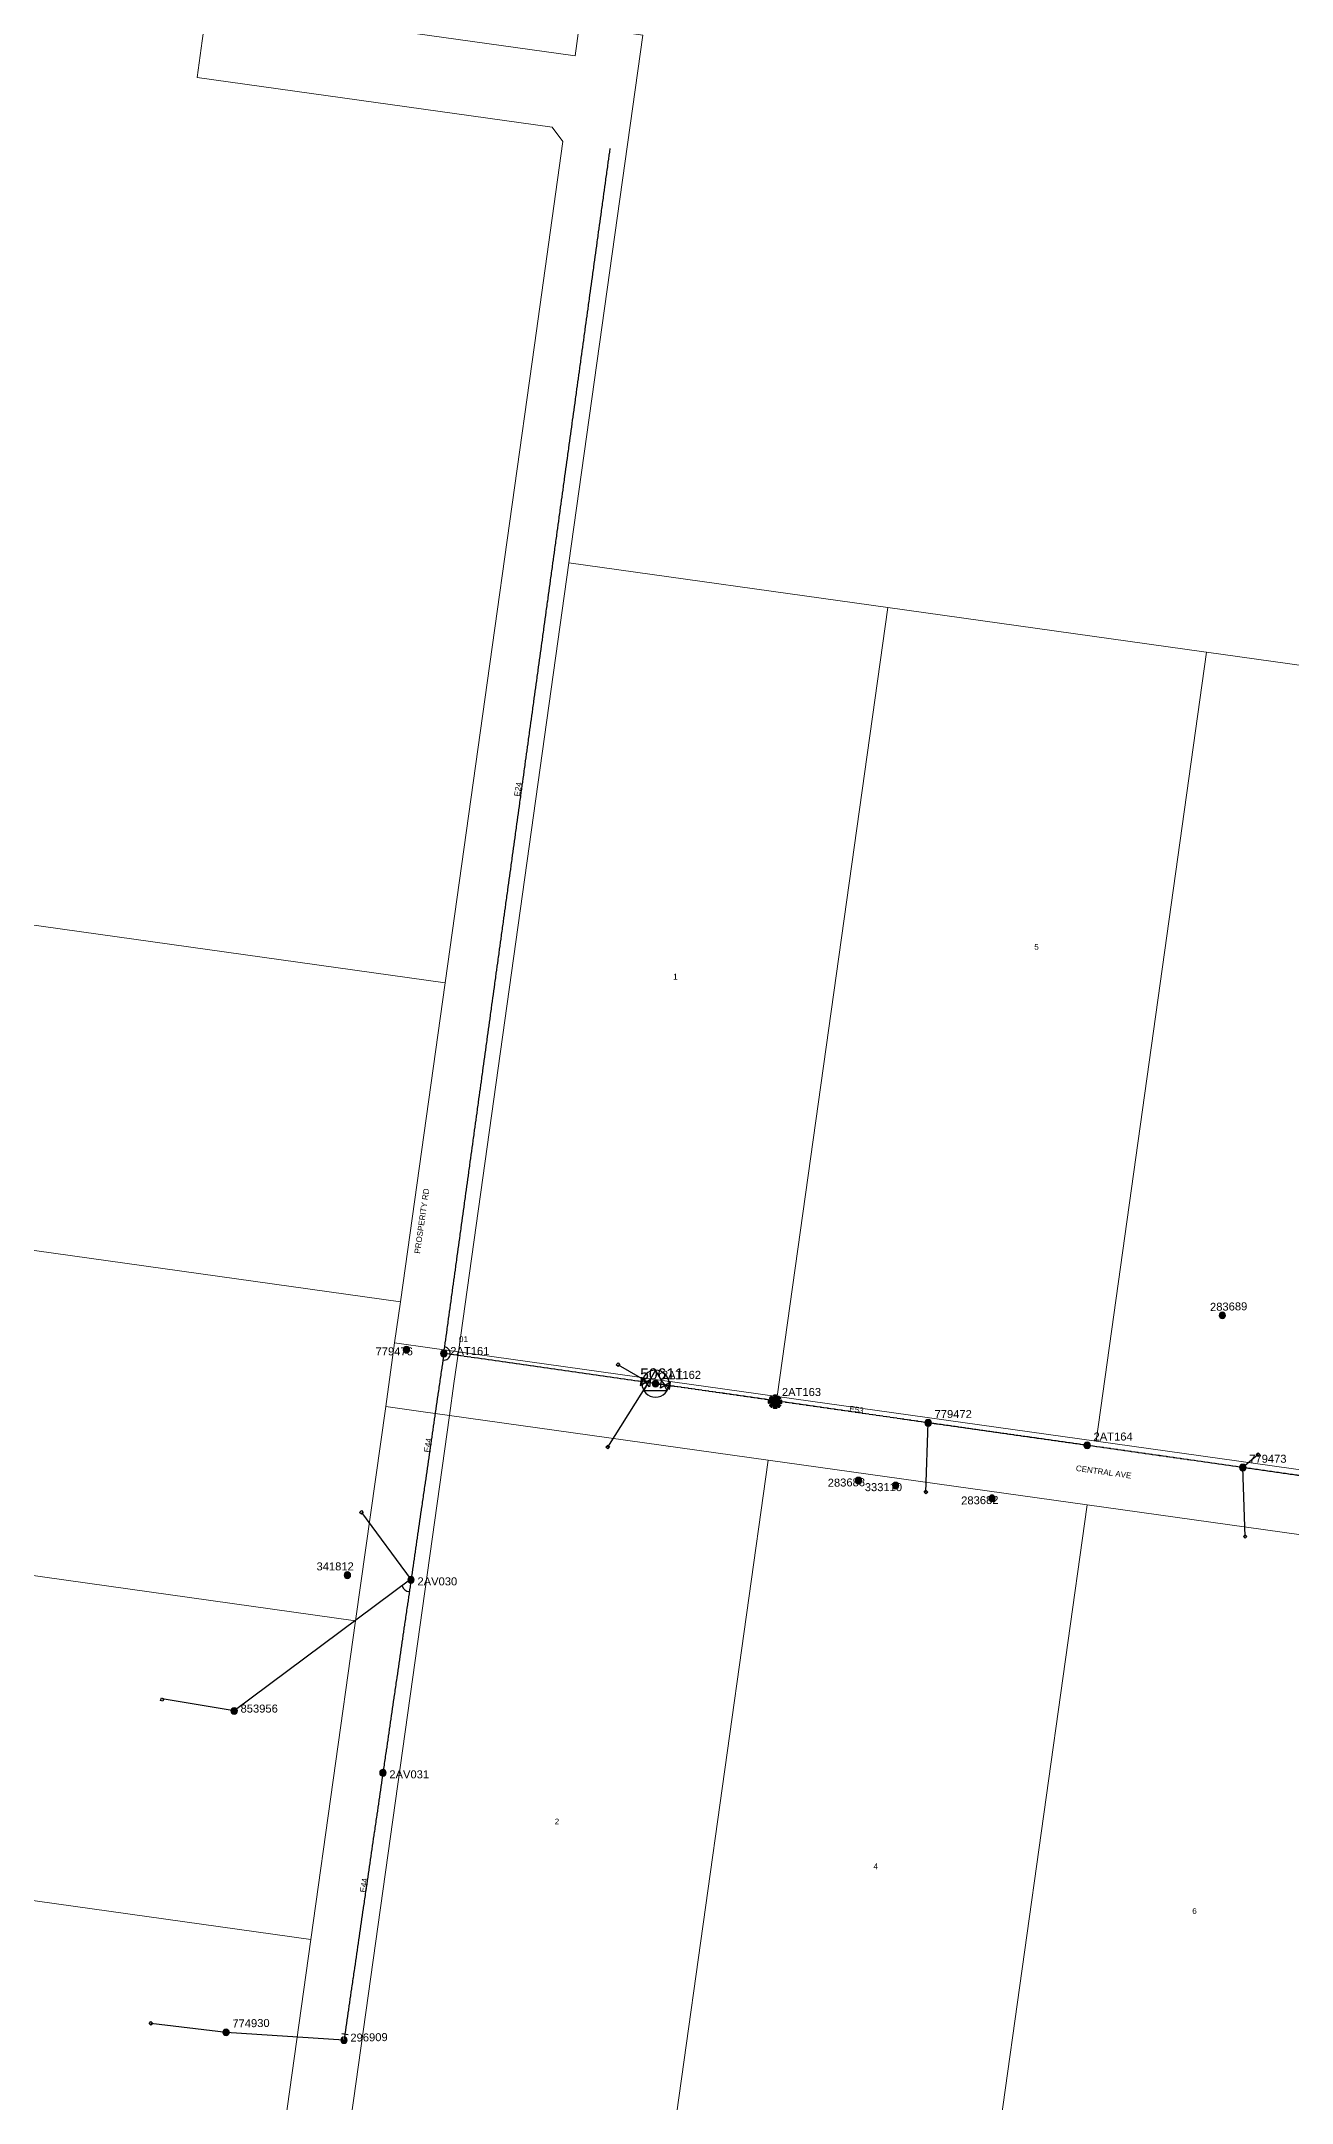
# Model space of a CAD drawing. Header units: metres. Extents: x 277863 to 282129, y 6130772 to 6135401.
# Drawn here: x 279870 to 280261, y 6133744 to 6134388 of the extents above; entities that cross this region are included whole.
import ezdxf
from ezdxf.enums import TextEntityAlignment as Align

# ---------------------------------------------------------------- set-up
doc = ezdxf.new("R2010")
doc.units = ezdxf.units.M
doc.linetypes.add('Cable Exist OH', pattern=[1, 1, 0])
doc.linetypes.add('DASHED', pattern=[0.75, 0.5, -0.25])
doc.layers.get('0').update_dxf_attribs({"color": 6})
doc.layers.add('Cadastre Land Parcels_SP_EXT', color=9, linetype='Continuous', lineweight=5)
doc.layers.add('Cadastre Roads_SP_EXT', color=9, linetype='Continuous', lineweight=5)
for name, color, linetype in [('Equip_LV_EXT', 7, 'Continuous'), ('Equip_SP_SL_EXT', 7, 'Continuous'), ('Mains_HV_EXT', 7, 'Continuous'), ('Mains_LV_EXT', 7, 'Continuous'), ('Services_SP_EXT', 7, 'Continuous'), ('Sub_SP_TR_HV_LV_EXT', 7, 'Continuous'), ('SupportsOH_SP_TR_HV_LV_SL_EXT', 7, 'Continuous')]:
    doc.layers.add(name, color=color, linetype=linetype)
doc.layers.add('UNKNOWN_FEATURES', color=1, linetype='DASHED', plot=False)
doc.styles.add('POLE_LABEL', font='arial.ttf')
doc.styles.get("Standard").update_dxf_attribs({"font": 'arial.ttf'})

# ---------------------------------------------------------------- blocks, each defined once
blk = doc.blocks.new('SUB_POLE_EXT')
blk.add_wipeout([(0, 4.22), (0.42, 4.2), (0.83, 4.14), (1.21, 4.05), (1.62, 3.9), (1.99, 3.72), (2.35, 3.51), (2.68, 3.26), (2.99, 2.99), (3.28, 2.66), (3.52, 2.34), (3.76, 1.92), (3.9, 1.62), (4.04, 1.23), (4.18, 0.63), (4.22, 0), (4.18, -0.61), (4.06, -1.15), (3.9, -1.62), (3.58, -2.24), (3.22, -2.73), (2.97, -3.01), (2.68, -3.26), (2.36, -3.5), (2, -3.72), (1.64, -3.89), (1.25, -4.03), (0.82, -4.14), (0.42, -4.2), (0, -4.22), (-0.41, -4.2), (-0.8, -4.15), (-1.21, -4.05), (-1.62, -3.9), (-1.99, -3.73), (-2.35, -3.51), (-2.68, -3.26), (-2.96, -3.02), (-3.23, -2.72), (-3.51, -2.35), (-3.71, -2.01), (-3.91, -1.6), (-4.05, -1.21), (-4.16, -0.76), (-4.22, -0.14), (-4.21, 0.39), (-4.14, 0.83), (-4.03, 1.27), (-3.9, 1.63), (-3.71, 2.02), (-3.5, 2.37), (-3.28, 2.67), (-2.99, 2.99), (-2.68, 3.27), (-2.33, 3.52), (-1.98, 3.73), (-1.63, 3.9), (-1.2, 4.05), (-0.78, 4.15), (-0.4, 4.21)])
blk.add_line((2.16, 0.48), (2.16, 0.48, 0))
blk.add_lwpolyline([(-4.22, 0, 1), (4.22, 0, 1)], format="xyb", close=True)
blk.add_lwpolyline([(2.14, 0.52), (0, 4.22), (-3.66, -2.11), (3.66, -2.11)], close=True)
for tag, height, flags, p in [('STREET_CODE', 0.2, 9, (1.5, 0)), ('ASSET_NUM', 3.5, 8, (2, 2)), ('CONSTRUCTED_VOLTAGE', 0.2, 9, (1.5, -0.2)), ('OPERATING_VOLTAGE', 0.2, 9, (1.5, -0.6)), ('OPERATED_BY', 0.2, 9, (1.5, -0.8)), ('ORIENTATION', 0.2, 9, (1.5, -1.2)), ('OWNED_BY', 0.2, 9, (1.5, -1.4)), ('SECONDARY_VOLTAGE', 0.2, 9, (1.5, -1.6)), ('STATE', 0.2, 9, (1.5, -1.8)), ('SUBSTATION_TYPE', 0.2, 9, (1.5, -2)), ('STREETNAME', 0.2, 9, (1.5, -2.8)), ('SUBURB', 0.2, 9, (1.5, -3)), ('Z', 0.2, 1, (1.5, -3.4)), ('NO_PHASES', 0.2, 9, (1.5, -0.4)), ('MAINTAINED_BY', 0.2, 9, (1.5, -1)), ('USAGE', 0.2, 9, (1.5, -2.2)), ('LEGEND', 0.2, 9, (1.5, -2.4)), ('LOCATION', 0.2, 9, (1.5, -2.6)), ('NOTES', 0.2, 9, (1.5, -3.2))]:
    blk.add_attdef(tag, text='', height=height, dxfattribs=dict(flags=flags)).set_placement(p, align=Align.MIDDLE_LEFT)
blk = doc.blocks.new('LV_OH_LINKS_DISTFUSE_EXT')
for p, q in [((0, 0), (0.96, 0)), ((3.84, 0), (4.8, 0))]:
    blk.add_line(p, q)
blk.add_lwpolyline([(3.84, -1.2), (3.84, 1.2), (0.96, -1.2), (0.96, 1.2)], close=True)
at = {"flags": 9}
for tag, p in [('ACTUAL_STATUS', (0, 0)), ('CONSTRUCTED_VOLTAGE', (0, -0.2)), ('OPERATING_VOLTAGE', (0, -0.6)), ('ORIENTATION', (0, -0.8)), ('OWNED_BY', (0, -1)), ('STATE', (0, -1.2)), ('SWITCH_TYPE', (0, -1.4)), ('NO_PHASES', (0, -0.4)), ('USAGE', (0, -1.6)), ('NOTES', (0, -1.8))]:
    blk.add_attdef(tag, text='', height=0.2, dxfattribs=at).set_placement(p, align=Align.MIDDLE_LEFT)
at = {"flags": 1}
blk.add_attdef('Z', (0, 0), '', height=0.2, dxfattribs=at)
blk = doc.blocks.new('SL_NIGHTWATCH_EXT')
at = {"lineweight": 40}
h = blk.add_hatch(color=256, dxfattribs=at)
h.paths.add_polyline_path([(0.39, 1.96, 0.098491), (-0.39, 1.96), (-0.2, 0.98, -0.098491), (0.19, 0.98)])
h.paths.add_polyline_path([(0.55, 0.83, -0.098491), (0.83, 0.56), (1.66, 1.11, 0.098491), (1.11, 1.66)])
h.paths.add_polyline_path([(0.98, 0.2, -0.098491), (0.98, -0.19), (1.96, -0.39, 0.098491), (1.96, 0.39)])
h.paths.add_polyline_path([(0.83, -0.55, -0.098491), (0.56, -0.83), (1.11, -1.66, 0.098491), (1.66, -1.11)])
h.paths.add_polyline_path([(-0.19, -0.98), (-0.39, -1.96, 0.098491), (0.39, -1.96), (0.2, -0.98, -0.098491)])
h.paths.add_polyline_path([(-0.83, -0.56), (-1.66, -1.11, 0.098491), (-1.11, -1.66), (-0.55, -0.83, -0.098491)])
h.paths.add_polyline_path([(-0.98, 0.19), (-1.96, 0.39, 0.098491), (-1.96, -0.39), (-0.98, -0.2, -0.098491)])
h.paths.add_polyline_path([(-1.11, 1.66, 0.098491), (-1.66, 1.11), (-0.83, 0.55, -0.098491), (-0.56, 0.83)])
for p, q in [((-1.16, 1.63), (-1.16, 1.63, 0)), ((-1.1, 1.64), (-1.1, 1.64, 0)), ((1.08, 1.63), (1.08, 1.63, 0)), ((-0.86, -0.57), (-0.86, -0.57, 0)), ((0.82, -0.57), (0.82, -0.57, 0)), ((1.13, -1.65), (1.13, -1.65, 0)), ((1.96, -0.37), (1.96, -0.37, 0))]:
    blk.add_line(p, q, dxfattribs=at)
for points in [[(-0.98, 0.19, 0.098491), (-0.98, -0.2), (-1.96, -0.39, -0.098491), (-1.96, 0.39)], [(-0.56, 0.83, 0.098491), (-0.83, 0.55), (-1.66, 1.11, -0.098491), (-1.11, 1.66)], [(-0.2, 0.98, -0.098491), (0.19, 0.98), (0.39, 1.96, 0.098491), (-0.39, 1.96)], [(0.83, 0.56), (1.66, 1.11, 0.098491), (1.11, 1.66), (0.55, 0.83, -0.098491)], [(0.98, -0.19), (1.96, -0.39, 0.098491), (1.96, 0.39), (0.98, 0.2, -0.098491)], [(-0.83, -0.56, 0.098491), (-0.55, -0.83), (-1.11, -1.66, -0.098491), (-1.66, -1.11)], [(0.2, -0.98), (0.39, -1.96, -0.098491), (-0.39, -1.96), (-0.19, -0.98, 0.098491)], [(0.56, -0.83), (1.11, -1.66, 0.098491), (1.66, -1.11), (0.83, -0.55, -0.098491)]]:
    blk.add_lwpolyline(points, format="xyb", close=True, dxfattribs=at)
blk.add_circle((0, 0), 1, dxfattribs=at)
blk = doc.blocks.new('CCP_EXT')
blk.add_wipeout([(0, 0.57), (0.57, 0), (0, -0.57), (-0.57, 0)])
blk.add_lwpolyline([(-0.57, 0), (0, 0.57), (0.57, 0), (0, -0.57), (-0.57, 0)])
at = {"flags": 1}
blk.add_attdef('Z', (0, 0), '', height=0.2, dxfattribs=at)
at = {"flags": 9}
for tag, p in [('CCP_TYPE', (0, 0)), ('CONSTRUCTED_VOLTAGE', (0, -0.2)), ('OPERATING_VOLTAGE', (0, -0.6)), ('ORIENTATION', (0, -0.8)), ('OWNED_BY', (0, -1)), ('STATE', (0, -1.8)), ('NO_PHASES', (0, -0.4)), ('USAGE', (0, -1.2)), ('LEGEND', (0, -1.4)), ('LIFE_SUPPORT', (0, -1.6)), ('NOTES', (0, -2))]:
    blk.add_attdef(tag, text='', height=0.2, dxfattribs=at).set_placement(p, align=Align.MIDDLE_LEFT)
blk = doc.blocks.new('POLE_EXT')
blk.add_hatch(color=256).paths.add_polyline_path([(-1, 0, 1), (1, 0, 1)])
blk.add_lwpolyline([(-1, 0, 1), (1, 0, 1)], format="xyb", close=True)
for tag, height, flags, p in [('pNumber', 2.5, 8, (-17.84, 2.07)), ('OWNED_BY', 0.2, 9, (1.35, -0.4)), ('SPECIAL_USE', 0.2, 9, (1.35, -0.8)), ('STATE', 0.2, 9, (1.35, -1)), ('cLV', 0.2, 9, (1.35, -1.4)), ('hDepth', 0.2, 9, (1.35, -1.6)), ('hDia', 0.2, 9, (1.35, -1.8)), ('cHV', 0.2, 9, (1.35, -2)), ('cLinedev', 0.2, 9, (1.35, -3.4)), ('pExisting', 0.2, 9, (1.35, -3.8)), ('pFooting', 0.2, 9, (1.35, -4.4)), ('pNew', 0.2, 9, (1.35, -4.6)), ('pRelocate', 0.2, 9, (1.35, -5)), ('pRemove', 0.2, 9, (1.35, -5.2)), ('pReplace', 0.2, 9, (1.35, -5.4)), ('pStay', 0.2, 9, (1.35, -5.6)), ('pType', 0.2, 9, (1.35, -5.8)), ('cspan', 0.2, 9, (1.35, -6)), ('STREETNAME', 0.2, 9, (1.35, -6.2)), ('SUBURB', 0.2, 9, (1.35, -6.4)), ('PARENT', 0.2, 9, (1.35, -0.6)), ('USAGE', 0.2, 9, (1.35, -1.2)), ('LBRACKET', 0.2, 9, (1.35, -2.2)), ('LExisting', 0.2, 9, (1.35, -2.4)), ('LANTNUMBER', 0.2, 9, (1.35, -2.6)), ('LOther', 0.2, 9, (1.35, -2.8)), ('LRemove', 0.2, 9, (1.35, -3)), ('LEGEND', 0.2, 9, (1.35, -3.2)), ('LOCATION', 0.2, 9, (1.35, -3.6)), ('PFNUMBER', 0.2, 9, (1.35, -4)), ('NEWPFNUMBER', 0.2, 9, (1.35, -4.2)), ('OPERATED_BY', 0.2, 9, (1.36, -7.01)), ('NOTES', 0.2, 9, (1.35, -6.6)), ('MAINTAINED_BY', 0.2, 9, (1.36, -6.81))]:
    blk.add_attdef(tag, text='', height=height, dxfattribs=dict(flags=flags)).set_placement(p, align=Align.MIDDLE_LEFT)
at = {"style": 'POLE_LABEL'}
for tag, height, flags, p in [('STRUCTURE_PLANT_NUMBER', 0.2, 9, (1.35, 0.03)), ('ASSET_NUM', 2.5, 8, (2, 2)), ('STREET_CODE', 0.2, 9, (1.35, -0.2))]:
    blk.add_attdef(tag, text='', height=height, dxfattribs=dict(at, flags=flags)).set_placement(p, align=Align.MIDDLE_LEFT)
at = {"flags": 1}
blk.add_attdef('Z', (1.35, -7.33), '', height=0.2, dxfattribs=at)
blk = doc.blocks.new('End Shackle_EXT')
blk.add_wipeout([(0, 0.25), (1.81, 0.25), (1.82, -0.25), (0, -0.25)])
blk.add_line((1.81, -1), (1.81, 1))
at = {"flags": 1}
blk.add_attdef('Z', (0, 0), '', height=0.2, dxfattribs=at)
at = {"flags": 9}
for tag, p in [('CONNECTOR_TYPE', (0, 0)), ('CONSTRUCTED_VOLTAGE', (0, -0.2)), ('OPERATING_VOLTAGE', (0, -0.6)), ('ORIENTATION', (0, -0.8)), ('OWNED_BY', (0, -1)), ('STATE', (0, -1.2)), ('NO_PHASES', (0, -0.4)), ('USAGE', (0, -1.4)), ('NOTES', (0, -1.6))]:
    blk.add_attdef(tag, text='', height=0.2, dxfattribs=at).set_placement(p, align=Align.MIDDLE_LEFT)

msp = doc.modelspace()

# ---------------------------------------------------------------- linework, layer by layer
at = {"layer": 'Cadastre Land Parcels_SP_EXT', "linetype": 'Continuous'}
for points in [[(280233.92, 6134197.59), (280233.02, 6134197.72), (280134.29, 6134211.56), (280099.73, 6133965.04), (280199.36, 6133951.07), (280233.92, 6134197.59)], [(280333.55, 6134183.62), (280233.92, 6134197.59), (280199.36, 6133951.07), (280298.99, 6133937.1), (280333.55, 6134183.62)], [(279995.94, 6134094.25), (279653.52, 6134142.26), (279652.21, 6134132.97), (279649.01, 6134110.19), (279640.17, 6134047.4), (279639.5, 6134042.64), (279981.97, 6133994.62), (279995.94, 6134094.25)], [(279977.38, 6133961.88), (279980.17, 6133981.8), (279981.97, 6133994.62), (279639.5, 6134042.64), (279625.48, 6133943.02), (279968, 6133894.99), (279977.38, 6133961.88)], [(280096.93, 6133945.11), (279997.31, 6133959.08), (279963.44, 6133717.55), (280063.07, 6133703.58), (280096.93, 6133945.11)], [(279954.03, 6133795.36), (279968, 6133894.99), (279625.48, 6133943.02), (279611.47, 6133843.39), (279954.03, 6133795.36)], [(280196.56, 6133931.14), (280096.93, 6133945.11), (280063.07, 6133703.58), (280162.7, 6133689.61), (280196.56, 6133931.14)], [(280296.19, 6133917.18), (280196.56, 6133931.14), (280162.7, 6133689.61), (280262.33, 6133675.64), (280296.19, 6133917.18)], [(279940.06, 6133695.73), (279954.03, 6133795.36), (279611.47, 6133843.39), (279610.3, 6133835.11), (279597.45, 6133743.77), (279940.06, 6133695.73)]]:
    msp.add_lwpolyline(points, close=True, dxfattribs=at)
at = {"layer": 'Cadastre Roads_SP_EXT', "linetype": 'Continuous'}
msp.add_lwpolyline([(280057.78, 6134390.38), (280037.86, 6134393.18), (280036.55, 6134383.85), (279921.65, 6134399.96), (279920.05, 6134388.56), (279918.45, 6134377.15), (280029.38, 6134361.59), (280032.79, 6134357.07), (280023.88, 6134293.51), (280009.91, 6134193.88), (279995.94, 6134094.25), (279981.97, 6133994.62), (279980.17, 6133981.8), (279991.89, 6133980.16), (280000.1, 6133979.01), (280034.66, 6134225.53), (280057.78, 6134390.38)], close=True, dxfattribs=at)
at = {"layer": 'Mains_LV_EXT', "linetype": 'Continuous'}
for points in [[(279997.54, 6133978.19, 0.398388), (279995.84, 6133980.51)], [(279995.27, 6133976.5, 0.496487), (279997.56, 6133978.2)], [(279982.52, 6133905.89, 0.336383), (279984.73, 6133904.1)]]:
    msp.add_lwpolyline(points, format="xyb", dxfattribs=at)
at = {"layer": 'Mains_LV_EXT', "linetype": 'Cable Exist OH'}
for points in [[(279995.56, 6133978.48), (279985.31, 6133907.77)], [(280146.91, 6133956.8), (280099.2, 6133963.68), (280099.09, 6133963.7)], [(280245.24, 6133942.83), (280196.59, 6133949.77), (280146.91, 6133956.8)], [(280297.09, 6133935.42), (280245.24, 6133942.83)]]:
    msp.add_lwpolyline(points, dxfattribs=at)

# ---------------------------------------------------------------- block references
at = {"layer": 'Equip_SP_SL_EXT'}
msp.add_blockref('SL_NIGHTWATCH_EXT', (280099.08, 6133963.37), dxfattribs=at)
at = {"layer": 'Sub_SP_TR_HV_LV_EXT'}
ref = msp.add_blockref('SUB_POLE_EXT', (280061.7, 6133969.04), dxfattribs=at)
ref.add_attrib('ASSET_NUM', '50611', dxfattribs={"layer": '0', "height": 3.5}).set_placement((280063.7, 6133969.29), align=Align.BOTTOM_CENTER)
at = {"layer": 'SupportsOH_SP_TR_HV_LV_SL_EXT'}
ref = msp.add_blockref('POLE_EXT', (280238.84, 6133990.38), dxfattribs=at)
ref.add_attrib('ASSET_NUM', '283689', dxfattribs={"layer": '0', "height": 2.5, "rotation": 1, "style": 'POLE_LABEL'}).set_placement((280240.84, 6133991.13), align=Align.BOTTOM_CENTER)
ref = msp.add_blockref('POLE_EXT', (279983.87, 6133979.64), dxfattribs=at)
ref.add_attrib('ASSET_NUM', '779476', dxfattribs={"layer": '0', "height": 2.5, "style": 'POLE_LABEL'}).set_placement((279985.87, 6133980.39), align=Align.TOP_RIGHT)
ref = msp.add_blockref('POLE_EXT', (279995.56, 6133978.48), dxfattribs=at)
ref.add_attrib('ASSET_NUM', '2AT161', dxfattribs={"layer": '0', "height": 2.5, "style": 'POLE_LABEL'}).set_placement((279997.56, 6133979.23), align=Align.MIDDLE_LEFT)
ref = msp.add_blockref('POLE_EXT', (280099.2, 6133963.68), dxfattribs=at)
ref.add_attrib('ASSET_NUM', '2AT163', dxfattribs={"layer": '0', "height": 2.5, "style": 'POLE_LABEL'}).set_placement((280101.2, 6133964.43), align=Align.BOTTOM_LEFT)
ref = msp.add_blockref('POLE_EXT', (280146.91, 6133956.8), dxfattribs=at)
ref.add_attrib('ASSET_NUM', '779472', dxfattribs={"layer": '0', "height": 2.5, "style": 'POLE_LABEL'}).set_placement((280148.91, 6133957.55), align=Align.BOTTOM_LEFT)
ref = msp.add_blockref('POLE_EXT', (280196.59, 6133949.77), dxfattribs=at)
ref.add_attrib('ASSET_NUM', '2AT164', dxfattribs={"layer": '0', "height": 2.5, "style": 'POLE_LABEL'}).set_placement((280198.59, 6133950.52), align=Align.BOTTOM_LEFT)
ref = msp.add_blockref('POLE_EXT', (280125.15, 6133938.77), dxfattribs=at)
ref.add_attrib('ASSET_NUM', '283688', dxfattribs={"layer": '0', "height": 2.5, "rotation": 1, "style": 'POLE_LABEL'}).set_placement((280127.15, 6133939.52), align=Align.TOP_RIGHT)
ref = msp.add_blockref('POLE_EXT', (280136.75, 6133937.21), dxfattribs=at)
ref.add_attrib('ASSET_NUM', '333110', dxfattribs={"layer": '0', "height": 2.5, "style": 'POLE_LABEL'}).set_placement((280138.75, 6133937.96), align=Align.TOP_RIGHT)
ref = msp.add_blockref('POLE_EXT', (280166.85, 6133933.23), dxfattribs=at)
ref.add_attrib('ASSET_NUM', '283682', dxfattribs={"layer": '0', "height": 2.5, "rotation": 1, "style": 'POLE_LABEL'}).set_placement((280168.85, 6133933.98), align=Align.TOP_RIGHT)
ref = msp.add_blockref('POLE_EXT', (279965.42, 6133909.2), dxfattribs=at)
ref.add_attrib('ASSET_NUM', '341812', dxfattribs={"layer": '0', "height": 2.5, "style": 'POLE_LABEL'}).set_placement((279967.42, 6133909.95), align=Align.BOTTOM_RIGHT)
ref = msp.add_blockref('POLE_EXT', (279985.31, 6133907.77), dxfattribs=at)
ref.add_attrib('ASSET_NUM', '2AV030', dxfattribs={"layer": '0', "height": 2.5, "style": 'POLE_LABEL'}).set_placement((279987.31, 6133908.52), align=Align.TOP_LEFT)
ref = msp.add_blockref('POLE_EXT', (279930.03, 6133866.78), dxfattribs=at)
ref.add_attrib('ASSET_NUM', '853956', dxfattribs={"layer": '0', "height": 2.5, "style": 'POLE_LABEL'}).set_placement((279932.03, 6133867.53), align=Align.MIDDLE_LEFT)
ref = msp.add_blockref('POLE_EXT', (279976.52, 6133847.48), dxfattribs=at)
ref.add_attrib('ASSET_NUM', '2AV031', dxfattribs={"layer": '0', "height": 2.5, "style": 'POLE_LABEL'}).set_placement((279978.52, 6133848.23), align=Align.TOP_LEFT)
ref = msp.add_blockref('POLE_EXT', (279927.5, 6133766.38), dxfattribs=at)
ref.add_attrib('ASSET_NUM', '774930', dxfattribs={"layer": '0', "height": 2.5, "rotation": 1, "style": 'POLE_LABEL'}).set_placement((279929.5, 6133767.13), align=Align.BOTTOM_LEFT)
ref = msp.add_blockref('POLE_EXT', (279964.35, 6133763.96), dxfattribs=at)
ref.add_attrib('ASSET_NUM', '296909', dxfattribs={"layer": '0', "height": 2.5, "rotation": 1, "style": 'POLE_LABEL'}).set_placement((279966.35, 6133764.71), align=Align.MIDDLE_LEFT)

# ---------------------------------------------------------------- texts
at = {"layer": 'Cadastre Land Parcels_SP_EXT'}
for s, p in [('5', (280180.06, 6134104.59)), ('1', (280067.2, 6134095.28)), ('2', (280030.19, 6133831.33)), ('4', (280129.82, 6133817.36)), ('6', (280229.44, 6133803.39))]:
    msp.add_text(s, height=1.8, dxfattribs=at).set_placement(p)
at = {"layer": 'Cadastre Roads_SP_EXT'}
for s, rotation, p in [('PROSPERITY RD', 81.93471, (279988.11, 6134009.56)), ('CENTRAL AVE', 352.0184, (280192.98, 6133941.8))]:
    msp.add_text(s, height=1.8, rotation=rotation, dxfattribs=at).set_placement(p)
at = {"layer": 'Mains_LV_EXT'}
for s, rotation, p in [('E24', 81.0255, (280019.25, 6134152.36)), ('E53', 351.7885, (280122.19, 6133960.36)), ('E44', 80.63764, (279991.06, 6133947.43)), ('E44', 80.59663, (279971.05, 6133809.95))]:
    msp.add_text(s, height=1.8, rotation=rotation, dxfattribs=at).set_placement(p)
at = {"layer": 'UNKNOWN_FEATURES'}
msp.add_text('01', height=1.8, rotation=1, dxfattribs=at).set_placement((280000.32, 6133982.01))

# ---------------------------------------------------------------- next in the draw order: linework, layer by layer
at = {"layer": 'Cadastre Land Parcels_SP_EXT', "linetype": 'Continuous'}
msp.add_lwpolyline([(280134.29, 6134211.56), (280034.66, 6134225.53), (280000.1, 6133979.01), (280099.73, 6133965.04), (280134.29, 6134211.56)], close=True, dxfattribs=at)
at = {"layer": 'Mains_LV_EXT', "linetype": 'Cable Exist OH'}
msp.add_lwpolyline([(280099.09, 6133963.7), (280061.7, 6133969.04)], dxfattribs=at)

# ---------------------------------------------------------------- next in the draw order: block references
at = {"layer": 'Equip_LV_EXT'}
for p, rotation in [((280060.91, 6133969.15), 171.8721041414186), ((280062.45, 6133968.93), 351.3709039761508)]:
    msp.add_blockref('LV_OH_LINKS_DISTFUSE_EXT', p, dxfattribs=dict(at, rotation=rotation))
at = {"layer": 'Services_SP_EXT'}
for p in [(280046.79, 6133949.21), (280249.98, 6133946.89), (279969.82, 6133928.81), (280245.97, 6133921.29), (279904.01, 6133769.16)]:
    msp.add_blockref('CCP_EXT', p, dxfattribs=at)
for p, rotation in [((280146.21, 6133935.17), 90.0000000000002), ((279907.54, 6133870.33), 204.4965351256097)]:
    msp.add_blockref('CCP_EXT', p, dxfattribs=dict(at, rotation=rotation))
at = {"layer": 'SupportsOH_SP_TR_HV_LV_SL_EXT'}
ref = msp.add_blockref('POLE_EXT', (280061.7, 6133969.04), dxfattribs=at)
ref.add_attrib('ASSET_NUM', '2AT162', dxfattribs={"layer": '0', "height": 2.5, "style": 'POLE_LABEL'}).set_placement((280063.7, 6133969.79), align=Align.BOTTOM_LEFT)

# ---------------------------------------------------------------- next in the draw order: linework, layer by layer
at = {"layer": 'Cadastre Roads_SP_EXT', "linetype": 'Continuous'}
msp.add_lwpolyline([(279997.31, 6133959.08), (279989.1, 6133960.23), (279977.38, 6133961.88), (279968, 6133894.99), (279954.03, 6133795.36), (279940.06, 6133695.73), (279926.09, 6133596.1), (279912.12, 6133496.47), (279896.04, 6133381.8), (279907.76, 6133380.13), (279915.96, 6133378.96), (279963.44, 6133717.55), (279997.31, 6133959.08)], close=True, dxfattribs=at)
at = {"layer": 'Mains_HV_EXT', "linetype": 'Cable Exist OH'}
msp.add_lwpolyline([(280381.77, 6133923.2), (280337.93, 6133929.59), (280245.24, 6133942.83), (280146.91, 6133956.8), (280061.7, 6133969.04)], dxfattribs=at)
at = {"layer": 'Services_SP_EXT'}
for points in [[(280046.79, 6133949.21), (280059.56, 6133969.36)], [(280146.21, 6133935.17), (280146.91, 6133956.8)], [(280249.98, 6133946.89), (280245.24, 6133942.83)], [(280245.97, 6133921.29), (280245.24, 6133942.83)], [(279969.82, 6133928.81), (279985.31, 6133907.77)], [(279985.29, 6133907.98), (279930.03, 6133866.78), (279907.52, 6133870.54)], [(279964.35, 6133763.96), (279927.5, 6133766.38), (279904.02, 6133769.15)]]:
    msp.add_lwpolyline(points, dxfattribs=at)

# ---------------------------------------------------------------- next in the draw order: block references
msp.add_blockref('CCP_EXT', (280050.03, 6133974.93), dxfattribs=at)
at = {"layer": 'SupportsOH_SP_TR_HV_LV_SL_EXT'}
ref = msp.add_blockref('POLE_EXT', (280245.24, 6133942.83), dxfattribs=at)
ref.add_attrib('ASSET_NUM', '779473', dxfattribs={"layer": '0', "height": 2.5, "style": 'POLE_LABEL'}).set_placement((280247.24, 6133943.58), align=Align.BOTTOM_LEFT)

# ---------------------------------------------------------------- next in the draw order: linework, layer by layer
at = {"layer": 'Cadastre Roads_SP_EXT', "linetype": 'Continuous'}
msp.add_lwpolyline([(280099.73, 6133965.04), (280000.1, 6133979.01), (279998.71, 6133969.11), (279997.31, 6133959.08), (280096.93, 6133945.11), (280196.56, 6133931.14), (280296.19, 6133917.18), (280375.9, 6133906), (280377.29, 6133915.9), (280378.7, 6133925.92), (280298.99, 6133937.1), (280199.36, 6133951.07), (280099.73, 6133965.04)], close=True, dxfattribs=at)
at = {"layer": 'Mains_LV_EXT', "linetype": 'Cable Exist OH'}
for points in [[(279995.56, 6133978.48), (280012.39, 6134100.4), (280026.2, 6134200.37), (280035.81, 6134270), (280047.54, 6134354.9)], [(280061.7, 6133969.04), (279995.56, 6133978.48)]]:
    msp.add_lwpolyline(points, dxfattribs=at)
at = {"layer": 'Services_SP_EXT'}
msp.add_lwpolyline([(280050.03, 6133974.93), (280059.59, 6133969.42)], dxfattribs=at)

# ---------------------------------------------------------------- next in the draw order: block references
at = {"layer": 'Mains_LV_EXT', "rotation": 80.6101424827303}
msp.add_blockref('End Shackle_EXT', (279964.35, 6133763.96), dxfattribs=at)

# ---------------------------------------------------------------- next in the draw order: linework, layer by layer
at = {"layer": 'Mains_LV_EXT', "linetype": 'Cable Exist OH'}
msp.add_lwpolyline([(279985.31, 6133907.77), (279976.52, 6133847.48), (279964.35, 6133763.96)], dxfattribs=at)

doc.saveas('drawing.dxf')
